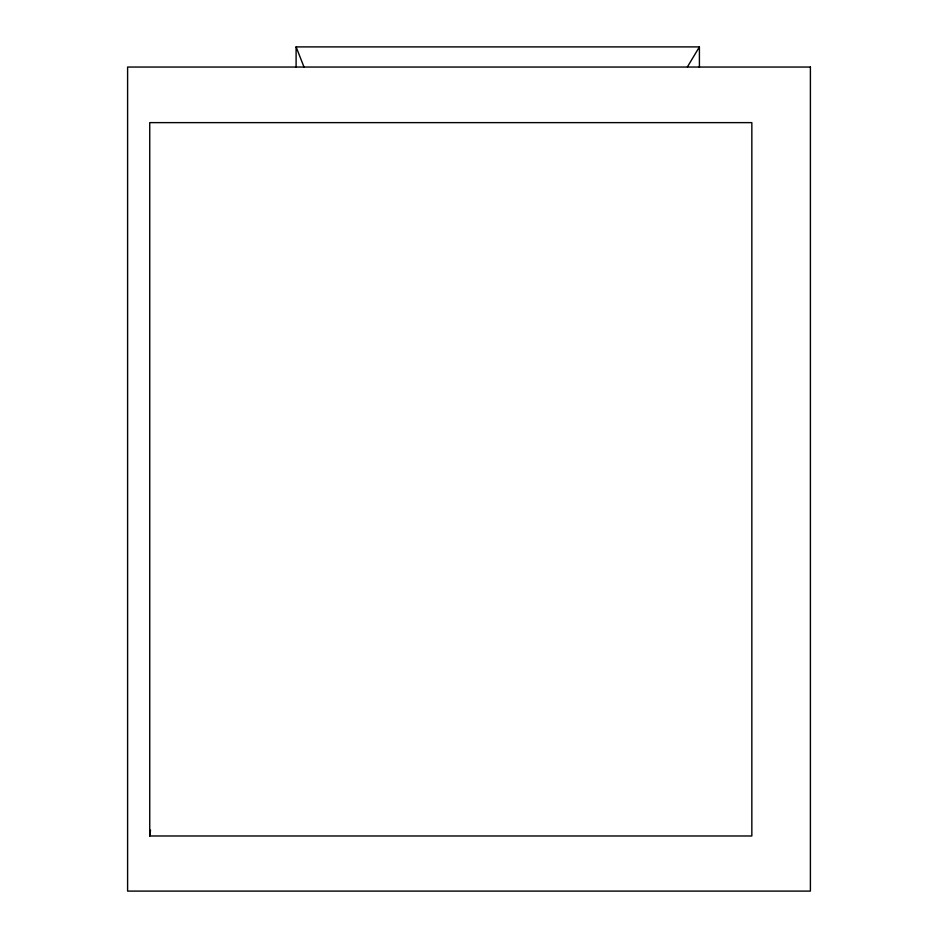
<?xml version="1.0" encoding="UTF-8"?>
<svg xmlns="http://www.w3.org/2000/svg" width="938" height="938" viewBox="0 0 938 938"><rect width="100%" height="100%" fill="white"/><g stroke="black" fill="none" stroke-linecap="round" stroke-linejoin="round"><path stroke-width="1.41" d="M149.74 835.981L149.74 122.632L751.842 122.632L751.842 835.981L149.74 835.981L150.514 830.177M687.425 66.856L699.408 46.9L296.103 46.9L296.103 67.395M296.103 46.9L304.1 67.29M699.408 46.9L699.408 67.395M810.397 67.044L127.603 67.044L127.603 891.1L810.397 891.1L810.397 67.044"/></g></svg>
